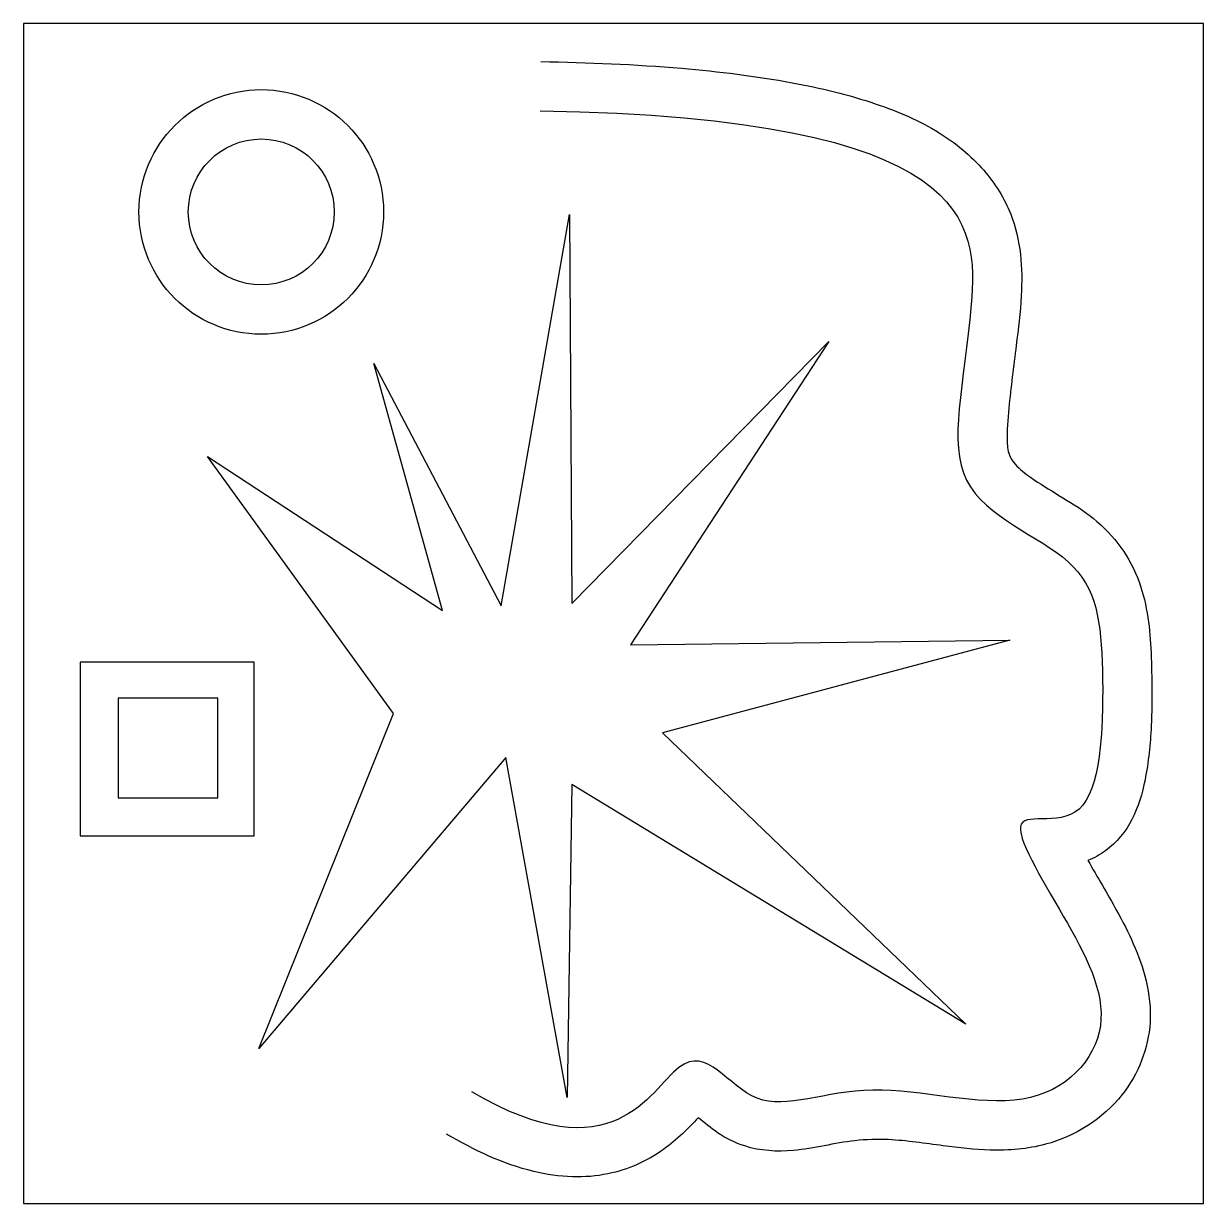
# Model space of a CAD drawing. Header units: inches. Extents: x 86.5 to 98.5, y 99.6 to 111.6.
import ezdxf

# ---------------------------------------------------------------- set-up
doc = ezdxf.new("R2010")
doc.units = ezdxf.units.IN
doc.header["$MEASUREMENT"] = 0
for name, color, linetype, true_color in [('DXF test', 18, 'Continuous', 0x000000), ('DXF test$blue', 5, 'Continuous', 0x0000ff), ('DXF test$green', 3, 'Continuous', 0x00ff00), ('DXF test$red', 1, 'Continuous', 0xff0000)]:
    doc.layers.add(name, color=color, linetype=linetype, true_color=true_color)

msp = doc.modelspace()

# ---------------------------------------------------------------- linework, layer by layer
at = {"layer": 'DXF test'}
for points in [[(86.49, 99.591), (98.49, 99.591), (98.49, 111.591), (86.49, 111.591)], [(90.251, 104.575), (88.36, 107.187), (90.749, 105.62), (90.052, 108.132), (91.346, 105.669), (92.042, 109.65), (92.067, 105.694), (94.68, 108.356), (92.664, 105.271), (96.521, 105.321), (92.988, 104.376), (96.073, 101.415), (92.067, 103.853), (92.017, 100.668), (91.395, 104.127), (88.883, 101.166)], [(87.066, 103.331), (88.833, 103.331), (88.833, 105.097), (87.066, 105.097)]]:
    msp.add_lwpolyline(points, close=True, dxfattribs=at)
msp.add_circle((88.907, 109.675), 1.244, dxfattribs=at)
msp.add_open_spline([(91.744, 110.704), (96.173, 110.629), (96.222, 108.489), (95.725, 106.748), (97.367, 106.2), (97.491, 105.155), (97.441, 103.24), (96.322, 103.737), (97.093, 102.493), (97.69, 101.373), (96.795, 100.403), (95.028, 100.926), (93.859, 100.353), (93.237, 101.622), (92.49, 99.873), (91.047, 100.727)], degree=3, dxfattribs=at)
at = {"layer": 'DXF test$blue'}
msp.add_circle((88.907, 109.675), 0.742, dxfattribs=at)
at = {"layer": 'DXF test$green'}
msp.add_lwpolyline([(87.452, 103.717), (88.465, 103.717), (88.465, 104.73), (87.452, 104.73)], close=True, dxfattribs=at)
at = {"layer": 'DXF test$red'}
for points, knots in [([(91.752, 111.204), (92.23, 111.196), (93.084, 111.161), (94.228, 111.023), (95.11, 110.814), (95.786, 110.525), (96.261, 110.139), (96.62, 109.57), (96.664, 108.93), (96.579, 108.274), (96.518, 107.778), (96.484, 107.4), (96.505, 107.2), (96.596, 107.076), (96.767, 106.945), (97.027, 106.789), (97.347, 106.593), (97.634, 106.318), (97.83, 105.969), (97.927, 105.601), (97.959, 105.229), (97.967, 104.846), (97.963, 104.398), (97.918, 103.939), (97.79, 103.486), (97.563, 103.205), (97.378, 103.104), (97.315, 103.078)], [0, 0, 0, 0, 1.433398, 2.564685, 3.448792, 4.153031, 4.749414, 5.275334, 6.119402, 6.627499, 7.270305, 7.611117, 7.770025, 7.861559, 8.066233, 8.408909, 8.775649, 9.188857, 9.589153, 9.963896, 10.324333, 10.707822, 11.11385, 11.664826, 12.091802, 12.511822, 12.717399, 12.717399, 12.717399, 12.717399]), ([(97.315, 103.078), (97.412, 102.909), (97.578, 102.633), (97.787, 102.229), (97.924, 101.851), (97.986, 101.305), (97.706, 100.599), (97.019, 100.168), (96.349, 100.115), (96.002, 100.157), (95.843, 100.177)], [12.717399, 12.717399, 12.717399, 12.717399, 13.304124, 13.683193, 14.0814, 14.507745, 15.307899, 16.253353, 16.819043, 17.30048, 17.30048, 17.30048, 17.30048]), ([(93.351, 100.462), (93.299, 100.407), (93.188, 100.292), (92.908, 100.053), (92.523, 99.884), (92.06, 99.847), (91.486, 99.933), (91.07, 100.132), (90.792, 100.296)], [19.894443, 19.894443, 19.894443, 19.894443, 20.122925, 20.373942, 20.994836, 21.357739, 21.756465, 22.723952, 22.723952, 22.723952, 22.723952]), ([(95.843, 100.177), (95.658, 100.2), (95.36, 100.249), (94.846, 100.236), (94.368, 100.102), (93.878, 100.13), (93.557, 100.29), (93.416, 100.41), (93.351, 100.462)], [17.30048, 17.30048, 17.30048, 17.30048, 17.861118, 18.202176, 18.837247, 19.33766, 19.645569, 19.894443, 19.894443, 19.894443, 19.894443])]:
    msp.add_open_spline(points, degree=3, knots=knots, dxfattribs=at)

doc.saveas('drawing.dxf')
